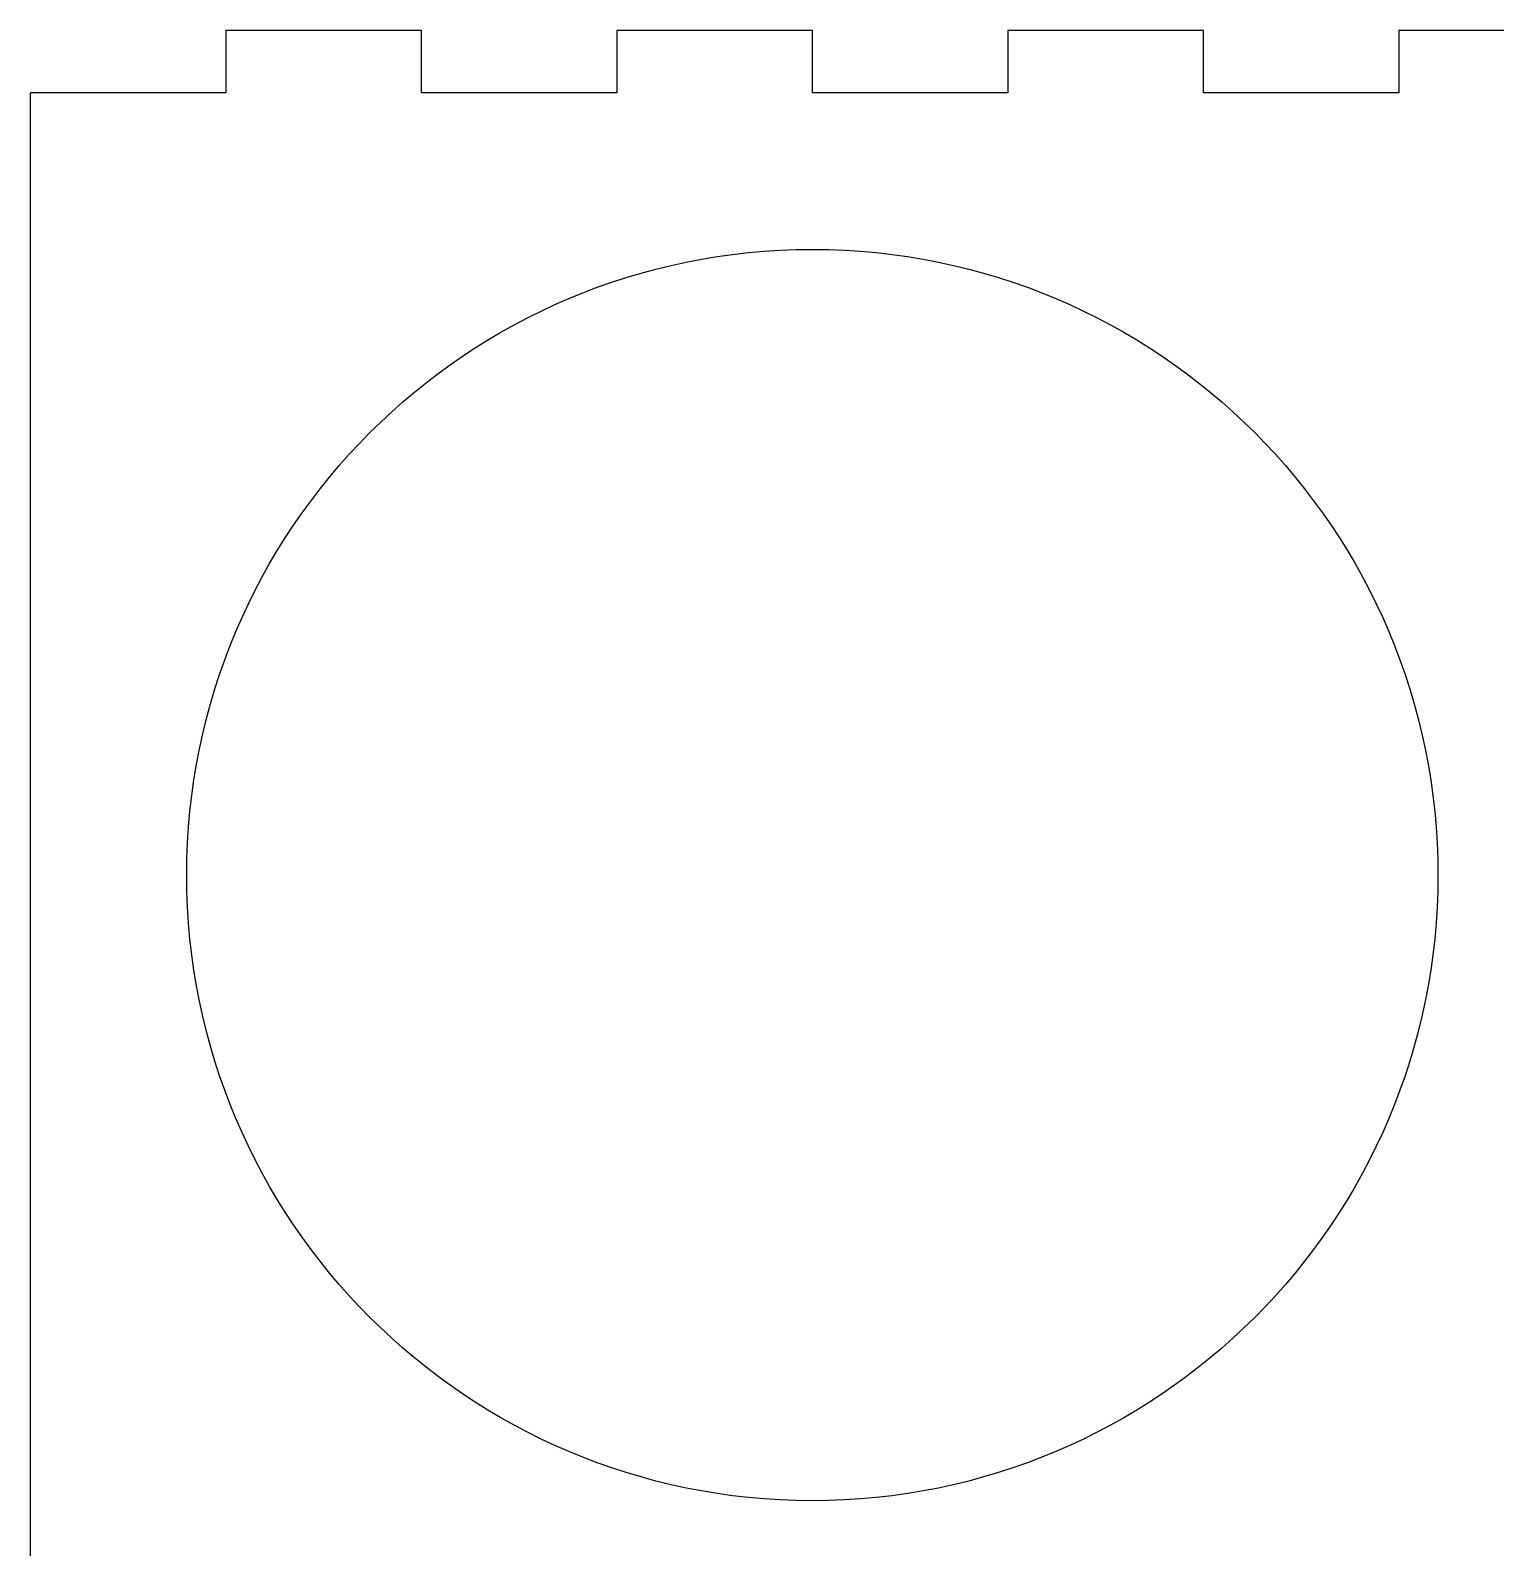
# Model space of a CAD drawing. Header units: millimetres. Extents: x -21 to 529, y -98 to 352.
# Drawn here: x -21 to 119.5, y 62.5 to 208 of the extents above; entities that cross this region are included whole.
import ezdxf

# ---------------------------------------------------------------- set-up
doc = ezdxf.new("R2010")
doc.units = ezdxf.units.MM
doc.header["$MEASUREMENT"] = 0
doc.layers.get('0').update_dxf_attribs({"lineweight": 0})

msp = doc.modelspace()

# ---------------------------------------------------------------- linework, layer by layer
at = {"color": 18, "lineweight": 25, "true_color": 0x000000}
for p, q in [((16.5, 208), (-2.25, 208)), ((-2.25, 208), (-2.25, 202)), ((16.5, 202), (16.5, 208)), ((54, 208), (35.25, 208)), ((35.25, 208), (35.25, 202)), ((54, 202), (54, 208)), ((91.5, 208), (72.75, 208)), ((72.75, 208), (72.75, 202)), ((91.5, 202), (91.5, 208)), ((129, 208), (110.25, 208)), ((110.25, 208), (110.25, 202)), ((-2.25, 202), (-21, 202)), ((-21, 52), (-21, 202)), ((35.25, 202), (16.5, 202)), ((72.75, 202), (54, 202)), ((110.25, 202), (91.5, 202))]:
    msp.add_line(p, q, dxfattribs=at)
msp.add_circle((54, 127), 60, dxfattribs=at)

doc.saveas('drawing.dxf')
